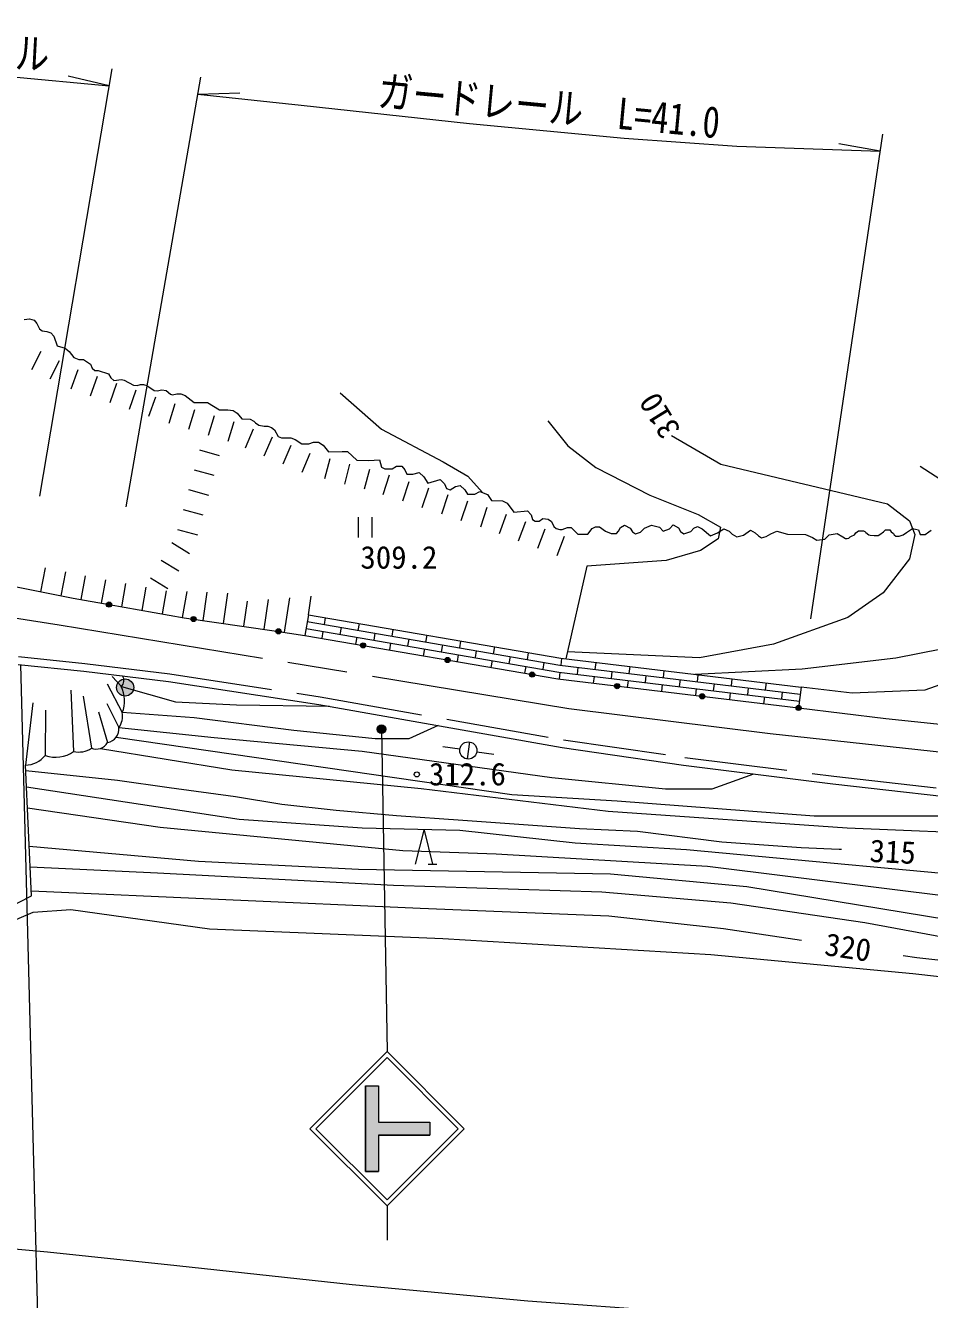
# Model space of a CAD drawing. Units: millimetres at full size, sheet at 1:1000; details may follow other scales. Extents: x 40000 to 680000, y 20000 to 380000.
# Drawn here: x 185409 to 238110, y 262776 to 337024 of the extents above; entities that cross this region are included whole.
import ezdxf
from ezdxf.enums import TextEntityAlignment as Align

# ---------------------------------------------------------------- set-up
doc = ezdxf.new("R2010")
doc.units = ezdxf.units.MM
doc.header["$LTSCALE"] = 1000
doc.linetypes.add('CHAIN', pattern=[18.5, 12, -1.5, 3.5, -1.5])
doc.linetypes.add('DASHED', pattern=[7.5, 6, -1.5])
for name, color, linetype, lineweight in [('M-BGD', 7, 'Continuous', 13), ('M-BMK', 2, 'CHAIN', 13), ('M-STR-HTXT', 7, 'Continuous', 13), ('M-STR-STRC', 7, 'Continuous', 13)]:
    doc.layers.add(name, color=color, linetype=linetype, lineweight=lineweight)
doc.styles.add('ＭＳ ゴシック', font='')
doc.styles.get('ＭＳ ゴシック').set_extended_font_data('MS Gothic')

msp = doc.modelspace()

# ---------------------------------------------------------------- hatches: boundary and pattern name
at = {"layer": 'M-BGD'}
for points in [[(190131, 303300, -1), (190428, 303257, -0.41421), (190258, 303130, -0.41421)], [(195059, 302452, -1), (195356, 302410, -0.41421), (195186, 302283, -0.41421)], [(200007, 301738, -1), (200304, 301693, -0.41421), (200133, 301567, -0.41421)], [(204940, 300922, -1), (205236, 300871, -0.41421), (205062, 300749, -0.41421)], [(209867, 300072, -1), (210163, 300021, -0.41421), (209990, 299899, -0.41421)], [(214795, 299222, -1), (215090, 299171, -0.41421), (214917, 299049, -0.41421)], [(190717, 298443, -1), (191717, 298443, -0.41421), (191217, 297943, -0.41421)], [(219747, 298541, -1), (220044, 298505, -0.41421), (219878, 298374, -0.41421)], [(224711, 297945, -1), (225009, 297909, -0.41421), (224842, 297778, -0.41421)], [(230327, 297270, -1), (230624, 297234, -0.41421), (230458, 297103, -0.41421)]]:
    msp.add_hatch(color=256, dxfattribs=at).paths.add_polyline_path(points)
at = {"layer": 'M-STR-HTXT'}
msp.add_hatch(color=256, dxfattribs=at).paths.add_polyline_path([(206384, 296138, -1), (205945, 295899, -0.41421), (206045, 296238, -0.41421)])
at = {"layer": 'M-STR-STRC'}
msp.add_hatch(color=256, dxfattribs=at).paths.add_polyline_path([(205233, 270229), (205983, 270229), (205983, 272354), (208983, 272354), (208983, 273104), (205983, 273104), (205983, 275229), (205233, 275229)])

# ---------------------------------------------------------------- linework, layer by layer
at = {"layer": 'M-BGD'}
for p, q in [((186306, 318028), (185755, 316963)), ((187372, 317477), (186820, 316411)), ((188453, 316960), (188055, 315827)), ((189585, 316562), (189188, 315430)), ((190717, 316165), (190320, 315033)), ((191850, 315768), (191452, 314636)), ((192982, 315371), (192585, 314238)), ((194116, 314980), (193762, 313833)), ((195263, 314625), (194909, 313479)), ((196409, 314271), (196055, 313125)), ((197556, 313917), (197202, 312770)), ((198679, 313499), (198207, 312396)), ((199783, 313027), (199310, 311924)), ((196728, 311951), (195571, 312269)), ((200886, 312555), (200414, 311452)), ((201989, 312083), (201517, 310980)), ((196410, 310794), (195253, 311112)), ((203147, 311770), (202838, 310610)), ((204307, 311461), (203998, 310301)), ((205466, 311152), (205157, 309992)), ((206617, 310814), (206239, 309675)), ((207756, 310436), (207378, 309297)), ((196091, 309637), (194934, 309955)), ((208895, 310058), (208517, 308919)), ((210034, 309680), (209656, 308541)), ((211173, 309303), (210795, 308164)), ((212312, 308925), (211934, 307786)), ((195773, 308480), (194616, 308798)), ((204800, 308378), (204800, 307178)), ((205600, 308378), (205600, 307178)), ((213440, 308517), (213013, 307396)), ((195455, 307323), (194298, 307641)), ((214562, 308090), (214134, 306968)), ((215683, 307662), (215255, 306541)), ((194968, 306239), (193945, 306866)), ((216804, 307235), (216377, 306114)), ((186306, 304019), (186582, 305410)), ((187484, 303786), (187760, 305180)), ((194342, 305216), (193318, 305843)), ((188663, 303563), (188907, 304956)), ((189844, 303356), (190085, 304726)), ((191026, 303148), (191263, 304496)), ((193715, 304192), (192691, 304819)), ((192208, 302940), (192445, 304289)), ((193390, 302733), (193627, 304081)), ((194572, 302525), (194837, 304035)), ((195759, 302351), (195996, 303992)), ((196947, 302180), (197202, 303946)), ((201903, 302681), (202068, 303769)), ((198135, 302008), (198345, 303465)), ((199322, 301837), (199572, 303565)), ((200510, 301661), (200813, 303666)), ((201903, 302681), (201696, 301482)), ((202888, 302511), (202819, 302111)), ((202750, 301711), (202681, 301312)), ((203805, 301941), (203736, 301541)), ((204859, 302171), (204790, 301771)), ((205776, 301601), (205707, 301201)), ((206830, 301831), (206761, 301431)), ((208801, 301491), (208732, 301091)), ((204721, 301371), (204652, 300972)), ((206692, 301032), (206623, 300632)), ((207747, 301261), (207678, 300862)), ((209718, 300921), (209649, 300522)), ((210772, 301151), (210703, 300751)), ((212743, 300811), (212674, 300411)), ((208663, 300692), (208594, 300292)), ((210634, 300352), (210565, 299952)), ((211688, 300581), (211619, 300182)), ((212605, 300012), (212536, 299612)), ((213659, 300241), (213590, 299842)), ((214714, 300471), (214645, 300071)), ((216665, 300137), (216616, 299735)), ((214576, 299672), (214507, 299272)), ((215630, 299901), (215561, 299502)), ((216568, 299332), (216519, 298929)), ((217609, 299615), (217561, 299213)), ((218650, 299899), (218602, 299496)), ((219595, 299377), (219546, 298974)), ((220636, 299660), (220588, 299257)), ((222622, 299422), (222573, 299019)), ((190166, 298665), (191051, 296981)), ((190454, 299080), (190998, 298505)), ((218553, 299093), (218505, 298690)), ((220539, 298855), (220491, 298452)), ((221580, 299138), (221532, 298735)), ((222525, 298616), (222476, 298213)), ((223566, 298900), (223518, 298497)), ((224607, 299183), (224559, 298780)), ((225552, 298661), (225503, 298258)), ((226593, 298944), (226545, 298542)), ((228579, 298706), (228530, 298303)), ((188044, 298281), (188215, 294721)), ((188780, 297929), (189249, 294913)), ((224511, 298377), (224462, 297975)), ((226496, 298139), (226448, 297736)), ((227538, 298422), (227489, 298019)), ((228482, 297900), (228434, 297497)), ((229523, 298184), (229475, 297781)), ((230621, 298460), (230476, 297252)), ((185848, 297546), (185409, 293916)), ((186573, 297119), (186552, 294487)), ((189665, 297023), (190198, 295233)), ((190145, 297514), (190859, 296117)), ((210729, 294847), (209740, 294991)), ((211296, 295270), (211152, 294280)), ((211719, 294703), (212708, 294558)), ((208893, 288138), (209393, 288138))]:
    msp.add_line(p, q, dxfattribs=at)
at = {"layer": 'M-BGD', "linetype": 'DASHED'}
msp.add_line((218124, 305523), (216907, 300108), dxfattribs=at)
at = {"layer": 'M-BGD'}
for points in [[(185336, 319884), (185636, 319919), (185917, 319842), (186080, 319658), (186221, 319351), (186383, 319236), (186662, 319197), (186890, 319120), (187072, 318927), (187255, 318354), (187730, 318213), (187965, 318027), (188223, 317670), (188524, 317565), (188784, 317565), (189194, 317294), (189288, 317053), (189455, 316921), (189645, 316921), (190243, 316724), (190385, 316489), (190557, 316331), (191008, 316394), (191172, 316360), (191709, 316066), (191921, 316037), (192108, 316092), (192297, 316092), (192485, 316034), (192903, 315756), (193079, 315728), (193363, 315799), (193608, 315742), (193864, 315543), (193987, 315503), (194236, 315551), (194470, 315551), (194715, 315457), (195251, 315057), (196013, 315057), (196716, 314634), (197207, 314634), (197520, 314588), (197752, 314432), (198024, 314101), (198516, 314074), (198718, 313973), (198822, 313860), (199021, 313730), (199331, 313672), (199533, 313672), (199744, 313591), (199923, 313450), (200132, 313070), (200325, 312993), (200597, 312993), (200880, 312987), (201132, 312892), (201514, 312641), (201919, 312641), (202206, 312735), (202495, 312735), (202764, 312559), (203081, 312177), (203880, 312196), (204178, 312196), (204724, 311696), (205420, 311675), (206039, 311710), (206160, 311281), (206365, 311196), (206789, 311196), (207036, 311339), (207345, 311339), (207531, 311126), (207631, 310879), (207983, 310879), (208357, 310979), (208636, 310712), (208860, 310350), (209586, 310563), (209841, 310315), (209953, 310044), (210173, 309963), (210478, 310153), (210741, 310214), (211019, 309963), (211174, 309712), (211606, 309712), (211899, 309870), (212351, 309697), (212575, 309345), (213225, 309318), (213485, 309185), (213881, 308653), (214683, 308746), (214896, 308515), (214972, 308238), (215121, 308129), (215345, 308129), (215576, 308290), (215870, 308244), (216082, 308126), (216202, 307835), (216344, 307716), (216560, 307644), (216696, 307644), (217014, 307777), (217215, 307777), (217612, 307373), (218186, 307373), (218447, 307707), (218647, 307804), (218865, 307804), (219227, 307548), (219542, 307413), (219867, 307413), (219976, 307547), (220094, 307768), (220325, 307898), (220658, 307732), (220795, 307522), (220971, 307392), (221262, 307495), (221487, 307725), (221902, 307913), (222370, 307786), (222586, 307559), (222953, 307698), (223168, 307916), (223468, 307750), (223587, 307537), (223787, 307398), (224194, 307525), (224379, 307734), (224586, 307828), (224855, 307683), (225351, 307276), (225744, 307463), (226111, 307685), (226437, 307546), (226597, 307383), (226873, 307216), (227273, 307321), (227681, 307606), (227947, 307450), (228133, 307278), (228321, 307164), (228585, 307234), (228863, 307397), (229215, 307551), (229838, 307385), (230876, 307365), (231294, 307190), (231537, 307021), (232007, 307093), (232267, 307342), (232733, 307414), (233058, 307226), (233206, 307129), (233302, 307127), (233409, 307149), (233483, 307229), (233553, 307266), (233727, 307349), (233818, 307463), (233962, 307571), (234254, 307571), (234344, 307538), (234394, 307484), (234564, 307346), (234648, 307316), (234875, 307294), (235106, 307294), (235220, 307364), (235417, 307517), (235544, 307637), (235787, 307637), (235876, 307517), (236008, 307409), (236054, 307332), (236145, 307272), (236347, 307272), (236580, 307345), (236762, 307479), (237118, 307717), (237472, 307637), (237564, 307363), (237847, 307363), (238073, 307515), (238200, 307612)], [(203758, 315613), (206155, 313501), (209750, 311604), (211193, 310754), (212057, 309810)], [(215860, 313986), (217029, 312520), (218661, 311269), (221797, 309652), (224631, 308534), (225915, 307788), (225784, 307098), (224764, 306427), (222765, 305838), (218124, 305523)], [(223072, 313129), (225945, 311465), (235665, 309144), (236947, 308162), (237255, 307357), (236933, 305948), (235402, 303968), (233348, 302518), (229011, 300962), (224708, 300181), (217001, 300530)], [(237560, 311347), (245002, 306534), (244186, 306134), (243614, 304815), (242866, 303659), (241560, 302340), (240448, 301449), (238798, 300677), (236137, 300144), (230683, 299515), (224438, 299203)], [(246921, 310192), (250494, 307053), (252575, 304902), (249113, 303059), (244437, 301421), (239906, 299024), (237835, 298281), (233599, 298120), (230621, 298460)], [(178330, 305634), (179591, 305350), (182530, 304767), (188186, 303647), (190280, 303279)], [(184177, 284632), (185866, 285342), (188060, 285508), (196135, 284370), (209744, 283817), (225359, 282877), (237127, 281780), (246993, 280662), (264564, 278923), (270919, 278488), (278592, 278658), (286999, 279960), (292349, 281677), (296387, 283301), (304050, 286994), (307761, 288924), (312528, 291660), (316435, 293758), (321112, 296025), (325381, 297755), (328881, 299084), (335931, 301480), (338532, 302587), (341011, 304344)], [(236574, 282825), (237371, 282705), (257922, 280430), (270313, 279245), (272480, 279233), (278914, 280063), (286306, 281409), (293585, 283601), (305032, 288871), (310233, 291749), (314346, 294204), (320779, 297666), (326155, 300315), (329913, 301515), (337354, 304129)], [(190280, 303279), (194658, 302510), (199914, 301752), (201696, 301482), (216437, 298939), (230476, 297252)], [(201834, 302281), (216554, 299742), (230572, 298058)], [(201903, 302681), (216613, 300144), (230621, 298460)], [(201765, 301881), (216495, 299341), (230524, 297655)], [(185686, 287994), (193108, 287651), (206854, 286933), (219010, 286529), (226525, 285901), (234340, 284755), (242017, 283333), (250535, 282314), (269470, 281184), (277931, 281184), (282150, 281673), (286769, 282693), (292893, 284880), (299889, 288138), (306681, 291397), (314747, 295441), (319021, 298009), (320825, 299545), (321950, 300588)], [(184975, 299792), (188818, 299387), (193754, 298794), (202512, 297455), (216700, 294955), (223777, 293925), (232482, 292824), (242088, 291750), (260440, 290203), (273324, 289137), (277885, 288775)], [(190998, 298505), (194149, 297616), (197718, 297428), (203127, 297347)], [(230476, 297252), (235557, 296641), (250241, 295108), (267228, 293777), (268168, 294440), (269943, 295034), (272832, 295625), (275696, 296059), (278728, 296213)], [(185630, 289197), (195488, 288313), (204814, 287865), (219517, 287578), (227469, 286844), (239183, 284930), (248328, 283763), (260662, 282713), (269215, 282209), (273242, 282209), (279518, 282779), (285803, 283960), (292570, 286113), (299067, 288694), (304413, 291121), (306864, 292532), (309827, 294762), (311768, 296937)], [(209461, 296231), (207765, 295450), (205788, 295450), (201056, 295928), (195239, 296683), (191051, 296981)], [(190701, 295547), (213770, 292210), (219898, 291848), (231383, 290969), (239956, 290969), (241806, 291781)], [(190859, 296117), (196410, 295528), (205027, 294740), (216102, 293201), (222712, 292546), (225441, 292546), (227862, 293408)], [(189783, 294897), (197437, 293639), (208484, 292559), (219375, 291236), (233304, 290259), (242695, 289878), (249618, 289314), (256204, 289760), (259917, 290247)], [(150328, 286665), (154398, 284647), (166697, 283925), (179069, 282874), (185765, 286305), (185409, 293916)], [(185424, 293606), (190767, 293046), (193785, 292625), (197645, 292091), (200360, 291650), (203518, 291299), (207047, 290978), (210899, 290711), (217708, 290224), (221080, 290067), (226011, 289444), (230619, 289128), (232838, 289031), (232971, 289025)], [(185525, 291431), (193260, 290302), (207401, 288944), (212849, 288757), (225161, 288035), (239832, 286210), (245966, 285821), (267203, 283501), (272410, 283419), (278263, 283854), (285205, 285281), (292233, 287555), (296503, 289235), (300178, 291086), (301872, 292272), (303186, 293643)], [(185468, 292654), (197867, 290763), (205038, 290257), (210727, 290125), (217452, 289393), (223946, 288997), (244098, 287143), (256590, 285725), (264857, 285248), (272974, 285248), (279456, 285842), (284657, 286608), (290469, 288878), (291175, 289648)], [(208143, 288138), (208643, 290138), (209143, 288138)], [(185752, 286592), (208416, 285590), (219414, 285139), (226108, 284398), (230642, 283716)]]:
    msp.add_lwpolyline(points, dxfattribs=at)
at = {"layer": 'M-BGD', "linetype": 'DASHED'}
msp.add_lwpolyline([(185009, 300241), (188869, 299834), (193815, 299240), (202585, 297899), (216772, 295400), (223837, 294371), (232536, 293271), (242132, 292198), (260477, 290652), (273360, 289585), (277929, 289223)], dxfattribs=at)
at = {"layer": 'M-BGD'}
for centre, radius in [((190280, 303279), 150), ((195207, 302431), 150), ((200156, 301715), 150), ((205088, 300897), 150), ((210015, 300047), 150), ((214942, 299197), 150), ((191217, 298443), 500), ((219895, 298523), 150), ((224860, 297927), 150), ((230476, 297252), 150), ((211224, 294775), 500), ((208223, 293380), 150)]:
    msp.add_circle(centre, radius, dxfattribs=at)
for centre, radius, start, end in [((190663, 298855), 484, 313.69832, 32.61666), ((189289, 297682), 1896, 338.29429, 25.71237), ((189938, 296775), 1133, 324.48477, 10.44714), ((190047, 296036), 817, 280.70962, 5.74791), ((188528, 295917), 1236, 255.31543, 305.70064), ((189538, 295625), 768, 247.94834, 329.29198), ((185376, 295413), 1497, 271.28602, 321.78402), ((187165, 296155), 1778, 249.82897, 306.21864)]:
    msp.add_arc(centre, radius, start, end, dxfattribs=at)
at = {"layer": 'M-BMK'}
msp.add_lwpolyline([(74831, 281433), (84328, 283545), (104885, 289740), (110835, 291884), (120103, 294628), (127254, 296756), (135460, 298931), (142194, 300452), (148234, 301817), (154869, 303084), (159273, 303753), (162842, 304178), (165725, 304378), (168274, 304389), (171003, 304289), (174907, 303922), (178643, 303442), (187376, 302101), (217088, 297225), (228827, 295764), (276786, 290553)], dxfattribs=at)
at = {"layer": 'M-STR-HTXT'}
for p, q in [((186238, 309591), (190458, 334505)), ((190291, 333516), (187900, 334075)), ((191271, 308972), (195626, 334003)), ((195454, 333015), (197908, 333098)), ((231184, 302451), (235380, 330692)), ((235231, 329692), (232814, 330122)), ((186515, 247281), (185135, 299775)), ((206164, 296018), (206484, 277229))]:
    msp.add_line(p, q, dxfattribs=at)
for points in [[(171076, 334624), (174358, 334581), (184474, 334042), (190291, 333516)], [(195454, 333015), (201476, 332375), (211288, 331317), (220313, 330465), (226881, 329997), (235231, 329692)], [(179600, 266205), (186700, 265563), (194236, 264761), (204449, 263660), (214698, 262693), (223223, 262085), (233941, 261694), (250130, 261670), (264871, 262399), (280795, 263417)]]:
    msp.add_lwpolyline(points, dxfattribs=at)
msp.add_circle((206164, 296018), 250, dxfattribs=at)
at = {"layer": 'M-STR-STRC'}
for p, q in [((201984, 272729), (206484, 277229)), ((210984, 272729), (206484, 277229)), ((202338, 272729), (206484, 276876)), ((210631, 272729), (206484, 276876)), ((205233, 275229), (205983, 275229)), ((205233, 275229), (205233, 270229)), ((205983, 275229), (205983, 273104)), ((201984, 272729), (206484, 268229)), ((202338, 272729), (206484, 268582)), ((205983, 273104), (208983, 273104)), ((206484, 268582), (210631, 272729)), ((206484, 268229), (210984, 272729)), ((208983, 273104), (208983, 272354)), ((205983, 272354), (208983, 272354)), ((205983, 272354), (205983, 270229)), ((205233, 270229), (205983, 270229)), ((206484, 268229), (206484, 266229))]:
    msp.add_line(p, q, dxfattribs=at)
msp.add_lwpolyline([(205233, 275229), (205983, 275229), (205983, 273104), (208983, 273104), (208983, 272354), (205983, 272354), (205983, 270229), (205233, 270229)], close=True, dxfattribs=at)

# ---------------------------------------------------------------- texts
at = {"layer": 'M-BGD', "style": 'ＭＳ ゴシック'}
msp.add_text('310', height=1320, rotation=121.689, dxfattribs=at).set_placement((223072, 313129), align=Align.MIDDLE_LEFT)
msp.add_text('309.2', height=1320, dxfattribs=at).set_placement((207178, 306029), align=Align.MIDDLE_CENTER)
msp.add_text('312.6', height=1320, dxfattribs=at).set_placement((208924, 293398), align=Align.MIDDLE_LEFT)
for s, rotation, p in [('315', 357.188, (235967, 288878)), ('320', 351.45, (233360, 283308))]:
    msp.add_text(s, height=1320, rotation=rotation, dxfattribs=at).set_placement(p, align=Align.MIDDLE_CENTER)
at = {"layer": 'M-STR-HTXT', "style": 'ＭＳ ゴシック', "width": 0.8}
for s, rotation, p in [('ガードレール', 356.95, (180733, 334190)), ('ガードレール\u3000L=41.0', 354.607, (215796, 330840))]:
    msp.add_text(s, height=1833, rotation=rotation, dxfattribs=at).set_placement(p, align=Align.BOTTOM_CENTER)

doc.saveas('drawing.dxf')
